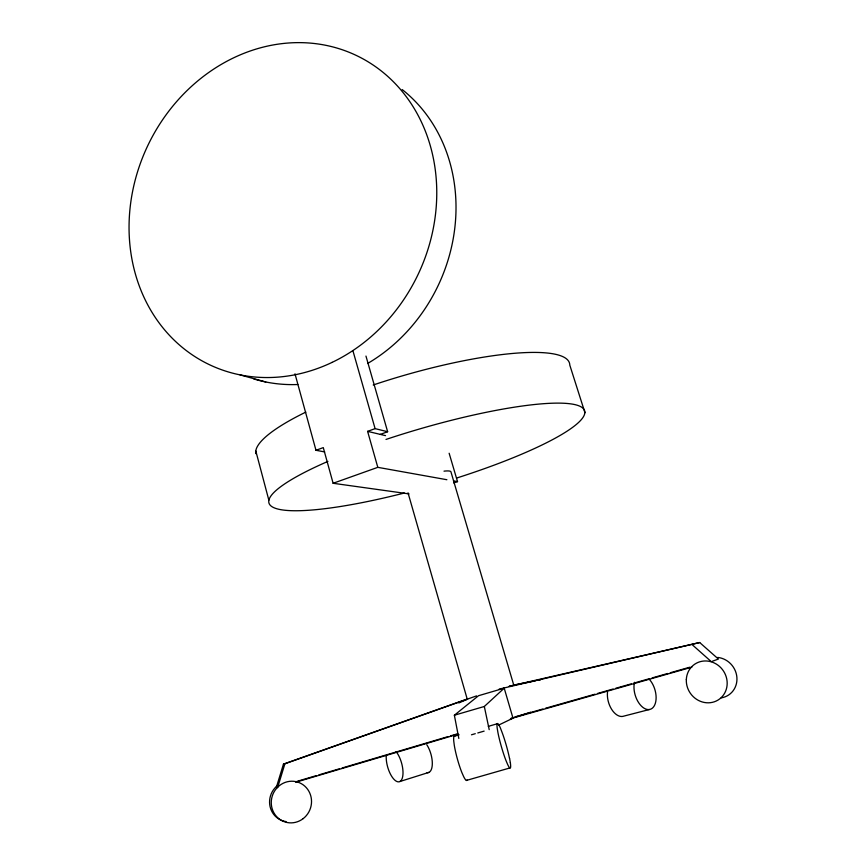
<?xml version="1.0" encoding="UTF-8"?>
<svg xmlns="http://www.w3.org/2000/svg" width="866" height="866" viewBox="0 0 866 866"><rect width="100%" height="100%" fill="white"/><g stroke="black" fill="none" stroke-linecap="round" stroke-linejoin="round"><path stroke-width="1.3" d="M467.781 698.84L283.463 764.115L276.308 787.497L277.618 787.595L284.903 763.769L476.527 695.896M458.828 738.46L454.369 715.229L484.321 706.483L504.207 688.178L512.997 718.174L498.719 725.058M454.369 715.229L478.519 695.712L504.207 688.178M458.785 702.965L467.369 699.252M294.992 373.809L315.982 450.288L323.278 447.614L333.118 483.282L409.033 493.891M446.888 479.721L377.803 467.337L367.606 431.365L375.097 428.627L387.632 431.723L365.961 356.067M380.293 434.396L387.632 431.723M712.469 661.202L718.401 659.058L699.696 642.529L509.457 686.24M333.118 483.282L377.803 467.337M453.73 482.936L457.519 481.626L449.14 453.243M510.572 718.585L524.709 714.179M399.854 781.533L429.006 772.353M522.891 714.645L530.577 712.242M499.162 689.109L699.696 642.529M509.056 686.37L511.568 685.623M296.941 781.381L316.296 775.644M318.872 774.886L339.515 768.77M342.092 768.001L447.874 736.663M450.461 735.894L456.912 733.978M295.663 782.247L458.157 734.087M510.41 718.932L512.997 718.174M454.055 736.306L459.132 734.833M488.305 726.357L497.192 723.781M471.483 734.79L475.282 733.686M477.805 732.95L484.137 731.11M466.395 780.428L509.89 767.958M527.307 713.432L542.906 708.994M545.504 708.258L594.899 694.207M597.508 693.46L613.106 689.022M615.704 688.286L631.303 683.848M633.901 683.112L649.5 678.663M652.098 677.926L667.697 673.488M670.295 672.752L689.801 667.199M510.615 718.693L691.858 667.156M515.248 716.799L521.603 715.045M649.381 709.514L622.622 716.431A17.439 10.316 73.3 0 1 611.58 709.232A17.439 10.316 73.3 0 1 607.499 692.215M283.463 764.115L284.903 763.769M512.834 685.244L535.296 680.838M537.938 680.319L540.579 679.799M453.535 480.911L457.519 481.626M315.982 450.288L324.674 451.922M367.606 431.365L385.532 435.641M239.979 374.859L265.754 381.971M692.28 644.769L711.278 661.635M584.951 412.725L569.785 365.084A163.263 34.413 -16.2 0 0 373.224 384.991M513.809 685.287L450.98 471.981A23.523 3.81 -16.2 0 0 444.009 471.158M408.016 492.808L467.164 698.927M353.079 351.293L375.097 428.627M255.806 450.97L268.85 500.18M484.321 706.483L489.203 729.648M509.587 758.356L510.334 762.643M402.203 89.566A164.865 145.369 -64.5 0 1 367.639 363.471M297.807 384.504A164.865 145.369 -64.5 0 1 253.868 378.972M385.987 439.441A164.508 28.87 -16.3 0 1 580.945 406.782A164.508 28.87 -16.3 0 1 456.761 478.01M404.335 493.025A164.508 28.87 -16.3 0 1 274.284 507.866A164.508 28.87 -16.3 0 1 327.922 461.394M255.849 453.665A163.263 34.413 -16.2 0 1 305.828 412.108M396.108 751.612A17.417 7.231 74.3 0 1 402.917 774.918A17.417 7.231 74.3 0 1 393.565 778.88A17.417 7.231 74.3 0 1 386.236 755.791M426.808 744.738A17.212 7.458 74 0 1 432.318 763.184A17.212 7.458 74 0 1 427.068 772.656M717.687 657.424A20.86 19.485 53.8 0 1 736.879 677.201A20.86 19.485 53.8 0 1 721.226 697.866M649.316 679.323A17.721 10.23 72.9 0 1 655.378 703.214A17.721 10.23 72.9 0 1 641.338 706.028A17.721 10.23 72.9 0 1 634.507 682.289M286.072 821.596A20.362 19.507 -71.2 0 1 270.084 806.668A20.362 19.507 -71.2 0 1 277.748 785.332M454.888 736.111A23.49 3.302 74.5 0 0 453.752 741.09L454.304 745.377A22.895 3.226 74.5 0 0 461.957 772.764L463.689 776.672A23.479 3.302 74.5 0 0 467.175 780.05M509.511 758.421A22.971 2.533 74 0 0 501.804 731.662L500.277 727.7A23.566 2.598 74 0 0 497.246 728.479L497.961 732.723A22.971 2.533 74 0 0 505.831 760.153L507.476 764.104A23.555 2.598 74 0 0 510.334 762.643M332.133 362.367A171.176 149.721 -64.7 0 0 384.526 73.599A171.176 149.721 -64.7 0 0 132.054 194.265A171.176 149.721 -64.7 0 0 332.133 362.367M686.327 679.529A21.401 19.961 55 0 0 716.117 701.081A21.401 19.961 55 0 0 717.795 665.056A21.401 19.961 55 0 0 686.327 679.529M303.187 818.619A20.925 20.048 -71.5 0 0 299.636 782.821A20.925 20.048 -71.5 0 0 271.361 804.687A20.925 20.048 -71.5 0 0 303.187 818.619"/></g></svg>
